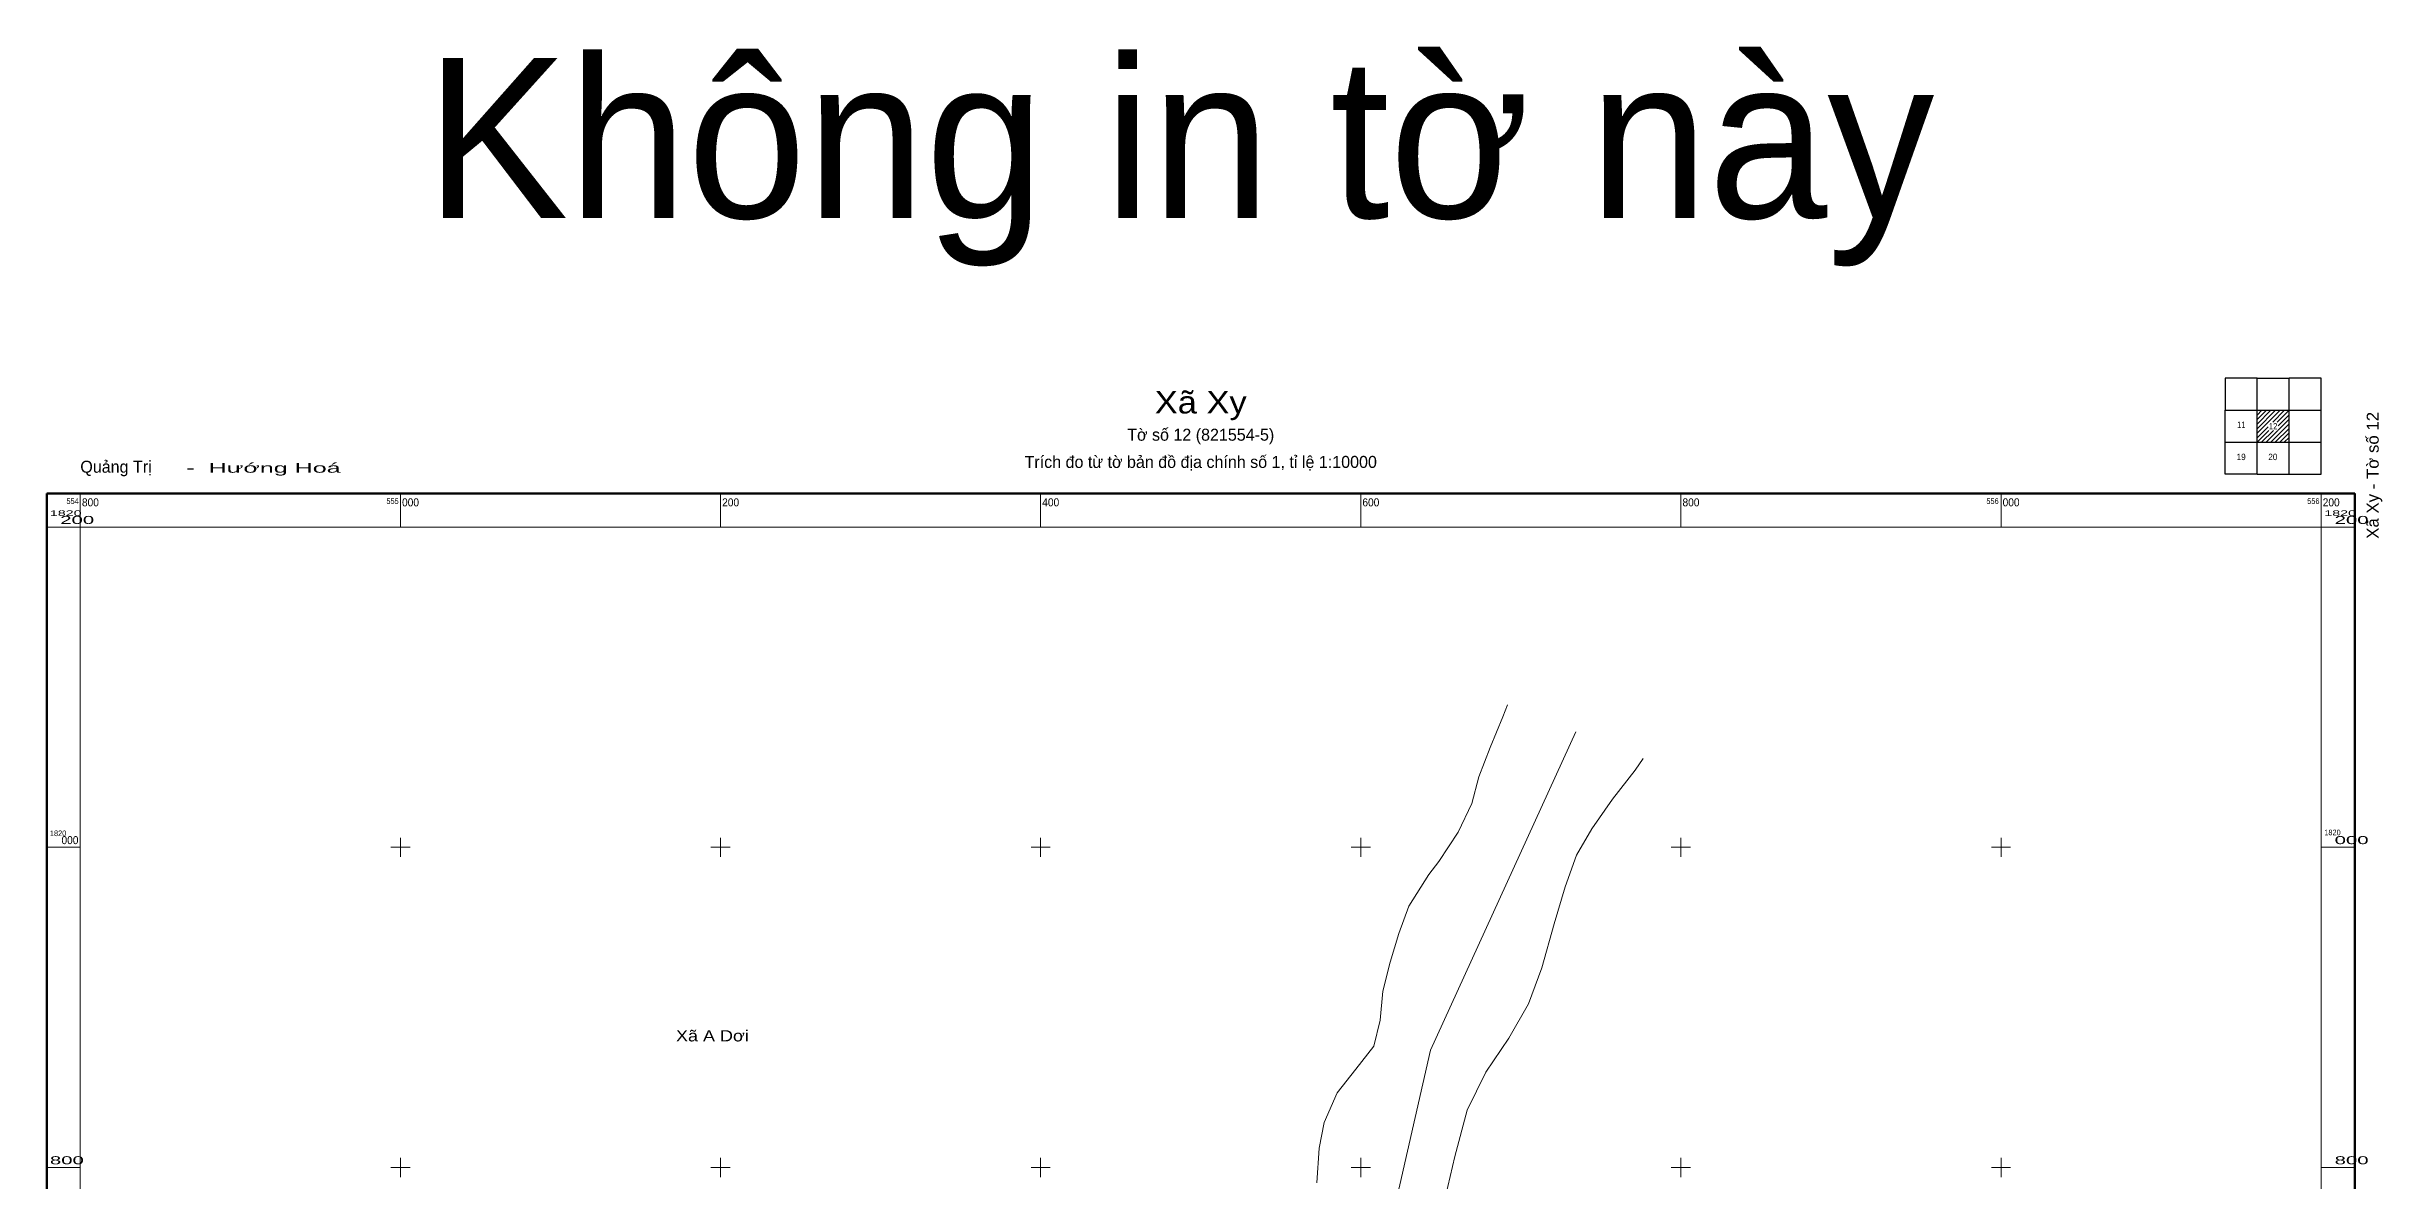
# Model space of a CAD drawing. Header units: metres. Extents: x 554779 to 556238, y 1818638 to 1820500.
# Drawn here: x 554779 to 556238, y 1819792 to 1820500 of the extents above; entities that cross this region are included whole.
import ezdxf
from ezdxf.enums import TextEntityAlignment as Align

# ---------------------------------------------------------------- set-up
doc = ezdxf.new("R2010")
doc.units = ezdxf.units.M
doc.header["$LTSCALE"] = 2
for name, color, linetype, lineweight in [('32', 7, 'Continuous', 13), ('40', 7, 'Continuous', 13), ('63', 7, 'Continuous', 13)]:
    doc.layers.add(name, color=color, linetype=linetype, lineweight=lineweight)
doc.layers.add('48', color=7, linetype='Continuous')
doc.layers.add('57', color=7, linetype='Continuous')

msp = doc.modelspace()

# ---------------------------------------------------------------- linework, layer by layer
at = {"layer": '32'}
for points in [[(555572.52, 1819790.42), (555573.91, 1819812.02), (555577.13, 1819828), (555585.29, 1819846.61), (555596.97, 1819861.4), (555608.1, 1819875.84), (555612.02, 1819892.05), (555613.69, 1819910.04), (555618.4, 1819928.23), (555623.72, 1819946.21), (555630.04, 1819963.15), (555642.57, 1819983), (555648.76, 1819991.16), (555660.89, 1820009.51), (555669.44, 1820027.28), (555673.74, 1820043.98), (555680.75, 1820062.45), (555688.72, 1820081.47), (555691.77, 1820088.92)], [(555652.86, 1819781.81), (555658.81, 1819806.86), (555666.48, 1819835.76), (555678.13, 1819859.44), (555692.54, 1819880.68), (555704.88, 1819902.26), (555713.17, 1819924.67), (555720.73, 1819952.1), (555727.77, 1819975.25), (555734.77, 1819995.03), (555744.36, 1820011.47), (555757.19, 1820030.04), (555771.53, 1820048.21), (555776.49, 1820055.55)]]:
    msp.add_lwpolyline(points, dxfattribs=at)
at = {"layer": '40'}
msp.add_lwpolyline([(555599.96, 1819538.54), (555605.29, 1819705.11), (555643.53, 1819873.23), (555734.38, 1820072.14)], dxfattribs=at)
at = {"layer": '63', "lineweight": 25}
for p, q in [((556140, 1820253), (556140, 1820273)), ((556200, 1820253), (556200, 1820273)), ((556160, 1820233), (556180, 1820233))]:
    msp.add_line(p, q, dxfattribs=at)
at = {"layer": '63'}
for p, q in [((556160, 1820272.8), (556160.2, 1820273)), ((556160, 1820269.96), (556163.04, 1820273)), ((556160, 1820267.16), (556165.84, 1820273)), ((556160, 1820264.32), (556168.68, 1820273)), ((556160, 1820261.48), (556171.52, 1820273)), ((556167, 1820265.68), (556174.36, 1820273)), ((556169.8, 1820265.68), (556177.16, 1820273)), ((556172.64, 1820265.68), (556180, 1820273)), ((556160, 1820258.64), (556166.88, 1820265.52)), ((556160, 1820255.84), (556166.88, 1820262.72)), ((556160, 1820253), (556167.36, 1820260.36)), ((556162.84, 1820253), (556170.2, 1820260.36)), ((556165.64, 1820253), (556173, 1820260.36)), ((556168.48, 1820253), (556180, 1820264.52)), ((556171.32, 1820253), (556180, 1820261.68)), ((556173.12, 1820263.32), (556180, 1820270.16)), ((556173.12, 1820260.52), (556180, 1820267.36)), ((556174.16, 1820253), (556180, 1820258.84)), ((556176.96, 1820253), (556180, 1820256.04)), ((556179.8, 1820253), (556180, 1820253.2)), ((554800, 1820200), (554800, 1820221)), ((555000, 1820200), (555000, 1820221)), ((555200, 1820200), (555200, 1820221)), ((555400, 1820200), (555400, 1820221)), ((555600, 1820200), (555600, 1820221)), ((555800, 1820200), (555800, 1820221)), ((556000, 1820200), (556000, 1820221)), ((556200, 1820200), (556200, 1820221)), ((554800, 1820200), (554779, 1820200)), ((556200, 1820200), (556221, 1820200)), ((554800, 1820000), (554779, 1820000)), ((554994, 1820000), (555006, 1820000)), ((555000, 1819994), (555000, 1820006)), ((555194, 1820000), (555206, 1820000)), ((555200, 1819994), (555200, 1820006)), ((555394, 1820000), (555406, 1820000)), ((555400, 1819994), (555400, 1820006)), ((555594, 1820000), (555606, 1820000)), ((555600, 1819994), (555600, 1820006)), ((555794, 1820000), (555806, 1820000)), ((555800, 1819994), (555800, 1820006)), ((555994, 1820000), (556006, 1820000)), ((556000, 1819994), (556000, 1820006)), ((556200, 1820000), (556221, 1820000)), ((555000, 1819794), (555000, 1819806)), ((555200, 1819794), (555200, 1819806)), ((555400, 1819794), (555400, 1819806)), ((555600, 1819794), (555600, 1819806)), ((555800, 1819794), (555800, 1819806)), ((556000, 1819794), (556000, 1819806)), ((554800, 1819800), (554779, 1819800)), ((554994, 1819800), (555006, 1819800)), ((555194, 1819800), (555206, 1819800)), ((555394, 1819800), (555406, 1819800)), ((555594, 1819800), (555606, 1819800)), ((555794, 1819800), (555806, 1819800)), ((555994, 1819800), (556006, 1819800)), ((556200, 1819800), (556221, 1819800))]:
    msp.add_line(p, q, dxfattribs=at)
at = {"layer": '63', "lineweight": 25}
for points in [[(556160, 1820293), (556140, 1820293), (556140, 1820273)], [(556160, 1820233), (556160, 1820253), (556160, 1820255.84), (556160, 1820258.64), (556160, 1820261.48), (556160, 1820264.32), (556160, 1820267.16), (556160, 1820269.96), (556160, 1820272.8), (556160, 1820273), (556160, 1820293), (556180, 1820293)], [(556180, 1820233), (556180, 1820253), (556180, 1820253.2), (556180, 1820256.04), (556180, 1820258.84), (556180, 1820261.68), (556180, 1820264.52), (556180, 1820267.36), (556180, 1820270.16), (556180, 1820273), (556180, 1820293)], [(556200, 1820273), (556200, 1820293), (556180, 1820293)], [(556140, 1820273), (556160, 1820273), (556160.2, 1820273), (556163.04, 1820273), (556165.84, 1820273), (556168.68, 1820273), (556171.52, 1820273), (556174.36, 1820273), (556177.16, 1820273), (556180, 1820273), (556200, 1820273)], [(556140, 1820253), (556160, 1820253), (556162.84, 1820253), (556165.64, 1820253), (556168.48, 1820253), (556171.32, 1820253), (556174.16, 1820253), (556176.96, 1820253), (556179.8, 1820253), (556180, 1820253), (556200, 1820253)], [(556160, 1820233), (556140, 1820233), (556140, 1820253)], [(556180, 1820233), (556200, 1820233), (556200, 1820253)]]:
    msp.add_lwpolyline(points, dxfattribs=at)
at = {"layer": '63', "lineweight": 158}
msp.add_lwpolyline([(554779, 1820221), (556221, 1820221), (556221, 1818779), (554779, 1818779)], close=True, dxfattribs=at)
at = {"layer": '63'}
msp.add_lwpolyline([(554800, 1820200), (556200, 1820200), (556200, 1818800), (554800, 1818800)], close=True, dxfattribs=at)

# ---------------------------------------------------------------- texts
at = {"layer": '48', "width": 1.2}
msp.add_text('Xã A Dơi', height=7, dxfattribs=at).set_placement((555194.89, 1819878.75), align=Align.CENTER)
at = {"layer": '57'}
msp.add_text('Không in tờ này', height=100, dxfattribs=at).set_placement((555487, 1820393.09), align=Align.CENTER)
at = {"layer": '63'}
for s, height, width, p in [('Xã Xy', 14, 1.15, (555500, 1820271)), ('11', 4, 0.8, (556150.15, 1820261.96)), ('12', 4, 0.9, (556170.01, 1820261)), ('19', 4, 0.95, (556150.04, 1820241.88)), ('20', 4, 0.95, (556169.82, 1820241.88))]:
    msp.add_text(s, height=height, dxfattribs=dict(at, width=width)).set_placement(p, align=Align.CENTER)
at = {"layer": '63', "width": 1.05}
msp.add_text('Xã Xy - Tờ số 12', height=7.48, rotation=89.999, dxfattribs=at).set_placement((556235.96, 1820192.72))
at = {"layer": '63'}
for s, p in [('Tờ số 12 (821554-5)', (555500.01, 1820254)), ('Trích đo từ tờ bản đồ địa chính số 1, tỉ lệ 1:10000', (555500, 1820237))]:
    msp.add_text(s, height=7.5, dxfattribs=at).set_placement(p, align=Align.CENTER)
msp.add_text('Quảng Trị', height=7.5, dxfattribs=at).set_placement((554800, 1820234))
for s, height, width, p in [('  -  Hướng Hoá', 6, 1.95, (554857.53, 1820234)), ('800', 5, 0.95, (554801, 1820213)), ('000', 5, 0.95, (555001, 1820213)), ('200', 5, 0.95, (555201, 1820213)), ('400', 5, 0.95, (555401, 1820213)), ('600', 5, 0.95, (555601, 1820213)), ('800', 5, 0.95, (555801, 1820213)), ('000', 5, 0.95, (556001, 1820213)), ('200', 5, 0.95, (556201, 1820213)), ('1820', 3.5, 1.9, (554781, 1820207)), ('1820', 3.5, 1.9, (556202, 1820207)), ('1820', 3.5, 0.95, (554781, 1820006.99)), ('1820', 3.5, 0.95, (556202, 1820007.53)), ('000', 5, 0.95, (554788.24, 1820002)), ('800', 5, 1.9, (554781, 1819802))]:
    msp.add_text(s, height=height, dxfattribs=dict(at, width=width)).set_placement(p)
for s, height, width, p in [('554', 3.5, 0.95, (554799, 1820214.5)), ('555', 3.5, 0.95, (554998.91, 1820214.5)), ('556', 3.5, 0.95, (555998.52, 1820214.5)), ('556', 3.5, 0.95, (556199, 1820214.5)), ('200', 5, 1.9, (554808.64, 1820202)), ('200', 5, 1.9, (556229.64, 1820202)), ('000', 5, 1.9, (556229.64, 1820002)), ('800', 5, 1.9, (556229.64, 1819802))]:
    msp.add_text(s, height=height, dxfattribs=dict(at, width=width)).set_placement(p, align=Align.RIGHT)

doc.saveas('drawing.dxf')
